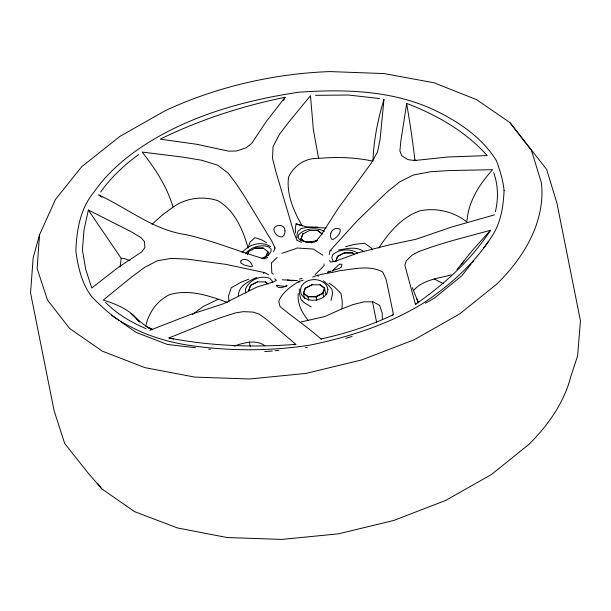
<?xml version="1.0" encoding="UTF-8"?>
<svg xmlns="http://www.w3.org/2000/svg" width="611" height="611" viewBox="0 0 611 611"><rect width="100%" height="100%" fill="white"/><g stroke="black" fill="none" stroke-linecap="round" stroke-linejoin="round"><path stroke-width="0.92" d="M296.984 237.755L297.03 234.448L298.061 231.126L301.414 228.506L307.768 227.155L326.068 228.01M298.939 282.771L298.962 281.396L303.163 280.25M301.192 321.959L325.021 316.46L342 308.83L342.313 301.758L340.961 293.402L334.607 287.086L329.046 283.16M39.524 234.823L37.134 268.527L47.459 299.97L69.547 328.413L102.312 351.165L145.021 367.654L194.84 377.109L249.578 378.98L306.058 373.413L361.674 359.925L413.953 339.869L459.678 313.932L497.048 283.871A254.986 147.709 -11.3 0 0 541.377 182.674L531.44 150.382L509.902 122.559L476.641 99.677L434.009 82.768L384.006 73.572L330.1 71.586A255.482 147.999 -11.3 0 0 165.146 110.728L119.848 136.436L81.714 166.704L55.471 199.392L39.524 234.823L33.185 257.689L30.55 292.883L54.081 410.63L64.697 443.487L88.03 472.945L101.816 488.869L134.557 511.636L177.457 527.942L227.132 537.535L281.87 539.414L338.349 533.846L393.629 520.503L445.77 500.409L491.488 474.472L528.866 444.411A254.986 147.709 -11.3 0 0 570.727 376.796L577.609 355.892L580.45 320.851L556.919 203.104L546.662 169.438L509.902 122.559M120.123 267.091L121.177 258.323L88.351 210.054L83.967 230.271L82.432 250.075L85.662 269.207L91.742 288.033L118.137 267.473L141.637 251.953L144.822 247.715L144.563 241.757L141.019 237.633L130.334 231.256L88.351 210.054M309.647 230.515L317.758 230.523L322.264 234.082L317.544 230.462M305.187 288.331L312.152 284.726L305.187 288.331L303.461 293.356L304.507 298.565M335.729 261.47L337.455 256.444L344.421 252.839L352.31 252.847L354.51 254.573M268.626 255.161L267.931 251.686L263.211 248.066L255.314 248.119L263.425 248.127M257.414 281.877L250.647 285.329L248.723 290.508L250.449 285.482L257.414 281.877L265.518 281.946L268.092 283.978M307.768 227.155L296.068 223.863L295.304 228.529L295.609 233.02M495.368 211.742C498.53 198.758 498.164 185.11 493.657 172.493M406.697 103.442L400.9 140.645L399.892 150.932L401.687 155.645L407.843 159.631L414.686 160.51L448.084 156.974L487.242 155.584C465.498 131.342 436.857 114.96 406.697 103.442L409.637 121.742A178.542 33.437 84.8 0 1 414.877 159.967L416.29 160.563M329.184 254.588L330.07 250.709L357.656 220.319L387.191 191.907L399.77 181.811L413.235 175.059L430.037 171.783L449.345 170.545L492.603 169.698C479.291 184.354 468.194 201.661 466.88 221.946C453.637 211.551 436.3 207.412 419.78 210.871C401.794 217.203 388.825 232.432 378.797 248.051M330.986 300.337L332.598 293.624L331.91 289.186L328.099 284.81L323.402 280.823M238.305 295.671C238.779 285.497 248.845 281.297 256.727 277.463M145.746 326.221C148.511 312.878 156.951 300.986 169.201 294.792C188.7 288.804 209.054 295.617 227.391 302.498M261.691 258.568L265.922 256.406L267.931 251.686L266.205 256.704L262.34 258.674M247.493 254.176L248.555 251.511L247.432 254.764M304.186 241.62L300.963 239.084L302.888 233.906L300.963 239.084L301.307 240.826M312.145 284.787L320.256 284.795L324.769 288.346L323.036 293.372L316.086 296.915L307.975 296.908L303.461 293.356L305.385 288.178M303.705 293.059L308.097 296.518L315.986 296.526L322.753 293.074L324.433 288.186L320.042 284.734M335.974 261.172L337.654 256.292L344.421 252.839M273.591 251.785L275.065 247.944L271.803 241.124L246.042 198.835L236.633 184.331L228.216 173.18L217.715 165.222L202.02 160.311L183.178 157.157L142.142 152.063C155.27 168.697 167.047 186.622 173.043 207.16L162.686 214.698L152.04 224.252M488.495 241.284L483.599 248.242M283.588 100.517L285.085 97.325C241.925 106.062 199.843 119.771 160.258 139.125L196.91 144.333L228.69 151.154L236.556 151.009L246.096 147.816L251.617 143.47L266.648 120.978L285.085 97.325M245.439 253.481C250.945 247.165 260.95 243.926 268.97 247.027L271.063 249.074L270.956 251.724L268.932 254.604L265.281 257.323L262.088 258.774M490.496 230.294C471.119 260.126 444.51 284.161 415.442 304.324L404.864 265.197L406.269 260.874L412.005 255.215L418.65 251.602L433.115 246.493L451.728 240.787L490.496 230.294L477.512 244.713M100.754 191.877C111.049 177.327 124.186 165.115 138.529 154.621M471.218 263.891L461.779 275.813L434.474 298.092L425.363 303.209M472.395 262.402L473.571 260.912M456.944 269.504L464.581 260.332M277.157 257.391L271.383 263.089L271.819 273.094L273.407 274.125M315.093 274.606L323.44 266.373M413.479 290.622C422.72 279.693 438.217 278.479 451.224 274.881M241.987 252.771C248.845 244.385 260.966 240.505 270.551 246.607M192.526 314.482L203.051 306.569L218.326 299.214M263.448 273.507L264.655 272.621L268.649 274.858M332.621 270.78L332.193 271.07L338.318 265.159L339.861 264.173L341.205 264.112L342.023 264.762L341.137 267.213L339.609 268.26L333.721 270.23M391.811 315.704L393.354 314.68L392.781 311.289L386.175 279.525L382.769 272.071C369.67 264.655 353.708 269.26 339.556 270.658C330.704 273.331 321.187 273.453 312.649 277.073M298.962 281.396C290.92 286.444 282.58 292.027 278.761 301.177L279.998 306.485C293.433 317.789 308.326 327.511 321.302 339.319M414.143 160.403L414.884 159.96M173.043 207.16C185.996 197.903 202.814 195.719 217.883 200.714C234.807 210.49 243.041 229.98 248.081 248.028L250.075 242.048L254.856 237.664L261.592 239.818L266.602 242.735M248.356 251.671L255.322 248.058M302.689 234.066L309.655 230.454M314.329 241.826L317.712 240.1M415.442 304.324L416.045 304.026M393.354 314.68C370.327 325.61 345.994 333.568 321.073 338.891M173.661 339.067L168.919 337.99L204.716 323.517L221.869 317.239L235.731 312.863L243.552 311.633L253.252 312.114L259.041 314.039L266.633 319.492L295.846 344.375L294.219 344.856M248.868 279.128L240.726 282.366L231.164 287.88L228.499 296.03L229.003 301.368M352.081 336.462L345.788 338.387M342 308.83L353.013 304.606L364.118 301.796L373.268 301.872L379.568 305.378L382.142 312.809L382.364 319.416M149.901 330.276L190.036 314.657L223.741 303.652L256.88 287.078L273.575 281.885L276.478 280.266L274.767 278.815M267.885 257.414L264.059 258.804C237.801 251.266 212.498 240.451 185.675 234.593C153.185 229.957 127.737 208.229 98.684 194.924L101.945 197.269M234.166 346.216C243.552 342.534 256.261 339.273 265.037 345.841M281.9 253.298L296.136 248.532M331.193 271.063L327.527 272.239L330.322 271.353M311.159 242.918L315.803 241.475L321.134 234.975L338.509 207.916L371.175 163.297L377.537 151.956L380.08 139.445L383.983 99.379C377.812 119.435 373.718 140.148 372.962 161.144C355.09 157.302 336.768 156.79 318.598 158.409C305.76 157.691 293.975 165.489 288.583 177.037C286.223 194.245 293.86 211.33 302.193 226.009M299.421 279.135L302.094 278.31M494.566 214.851L451.804 226.987L416.03 239.26L389.497 244.851L359.062 252.587L336.317 260.874L330.574 262.15L329.444 260.507M345.643 246.714L353.899 244.461L364.614 243.193L371.457 248.15L372.275 249.716M316.452 240.658C310.907 242.116 304.538 242.636 299.428 239.573L298.084 237.282L298.626 234.7C304.981 228.155 316.422 227.132 324.326 231.325M338.639 250.036C346.895 248.669 356.526 245.996 363.812 251.61M121.177 258.323L123.88 258.407L130.105 260.729M272.307 351.05L264.731 351.562M275.149 350.752L278.937 350.363M305.454 347.598L307.348 347.399M294.892 280.365L291.195 280.709L287.437 279.991M295.846 344.375C253.443 347.59 210.719 346.093 168.919 337.99M315.551 95.331L348.392 95.026L379.439 98.547M305.592 242.246L311.732 242.254M344.413 252.901L352.524 252.908L354.456 254.428M330.07 250.709L331.391 250.754M208.679 349.202L210.581 349.278M296.74 247.997L313.313 249.051L322.852 255.222M282.152 279.785L297.534 280.556M274.499 247.89L275.065 247.944M195.505 347.735L167.284 344.436L135.955 332.3L120.642 321.653M264.655 272.621L226.047 264.395L186.737 259.041L171.103 258.392L157.432 260.729L144.624 267.366L131.739 276.913L103.267 300.085C116.953 304.339 130.807 310.052 139.56 321.974L131.037 313.428M296.068 223.863L300.268 225.238M297.091 240.329L301.521 242.437M152.208 329.451L147.014 327.106L152.529 329.818M146.105 328.703C131.182 322.379 117.068 314.001 105.566 302.46M324.433 288.186L325.984 294.433M434.161 278.914L443.387 283.718M152.338 329.535L145.731 325.984L136.917 319.095M311.243 306.951L304.66 302.98L301.04 299.527L299.642 294.342L299.214 288.919M111.454 315.261L119.107 320.584M301.208 238.794L304.866 241.673M265.304 281.885L267.496 283.611M357.702 253.153C350.454 248.41 339.113 248.769 332.674 254.833L331.742 257.766L332.934 260.721L334.194 261.752M317.277 275.263L318.339 276.271M322.753 293.074L323.731 296.847M97.745 483.629L101.816 488.869M308.02 320.21C301.91 312.496 297.175 303.629 298.237 293.479M297.183 240.535L294.212 233.616L275.76 171.225L272.537 158.341L273.041 146.693L279.441 134.382L289.118 121.673L310.487 95.683L313.351 129.578L318.598 158.409M418.245 302.353L412.31 287.674M416.755 298.779L418.436 302.835M315.986 296.526L316.781 300.391M372.55 301.994L376.636 322.432M307.975 296.908L308.67 300.383M249.311 341.74L250.243 346.384M272.422 282.801L272.231 281.052L269.97 278.456C260.928 274.476 248.921 280.22 245.408 289.232L245.79 292.913M323.998 263.921L324.082 265.747M461.206 264.563A179.145 111.874 -40.5 0 1 477.474 244.69M504.09 190.579C503.403 205.288 501.257 220.441 493.741 233.356C476.122 262.318 450.399 285.116 422.384 303.743C387.924 324.678 349.018 337.112 309.693 345.184C272.193 350.897 233.876 351.249 196.268 346.315C173.478 343.451 151.146 337.631 130.8 326.809C115.616 319.752 103.106 308.433 91.566 296.526C81.683 283.313 77.956 266.892 75.848 250.831C76.642 230.324 80.232 208.55 93.811 192.343C105.046 176.06 119.68 162.572 135.673 151.054C183.308 117.304 241.505 100.8 298.68 92.223C344.68 88.985 392.965 90.26 435.322 110.515C459.212 122.055 482.484 137.849 496.522 160.907C500.004 170.53 503.105 180.344 504.09 190.579M285.016 230.859L284.718 233.471L283.68 235.647L282.045 236.946C278.02 237.282 274.37 233.57 273.827 229.736L274.24 227.956C277.157 223.672 285.322 225.001 285.016 230.859M330.834 233.257L330.49 235.892L330.918 238.046L331.865 239.344L333.079 239.443C336.478 237.473 340.518 234.189 340.281 229.896L339.487 229.003C336.096 227.193 331.681 229.644 330.834 233.257M327.939 289.461L327.022 293.341C321.501 301.62 306.768 303.201 301.215 294.197L300.391 290.103L301.452 286.009C307.05 277.669 320.912 277.394 326.732 285.65L327.939 289.461M241.017 260.874L240.619 262.134L241.116 263.211L244.316 265.006L250.77 266.694L252.015 266.625L252.442 265.945C251.236 261.882 246.531 258.01 242.208 259.797L241.017 260.874M276.821 285.322L276.508 285.872C279.12 289.309 283.901 286.949 287.132 285.734L284.146 286.406L276.821 285.322M316.964 227.231L308.433 227.284L318.064 227.3L316.964 227.231"/></g></svg>
